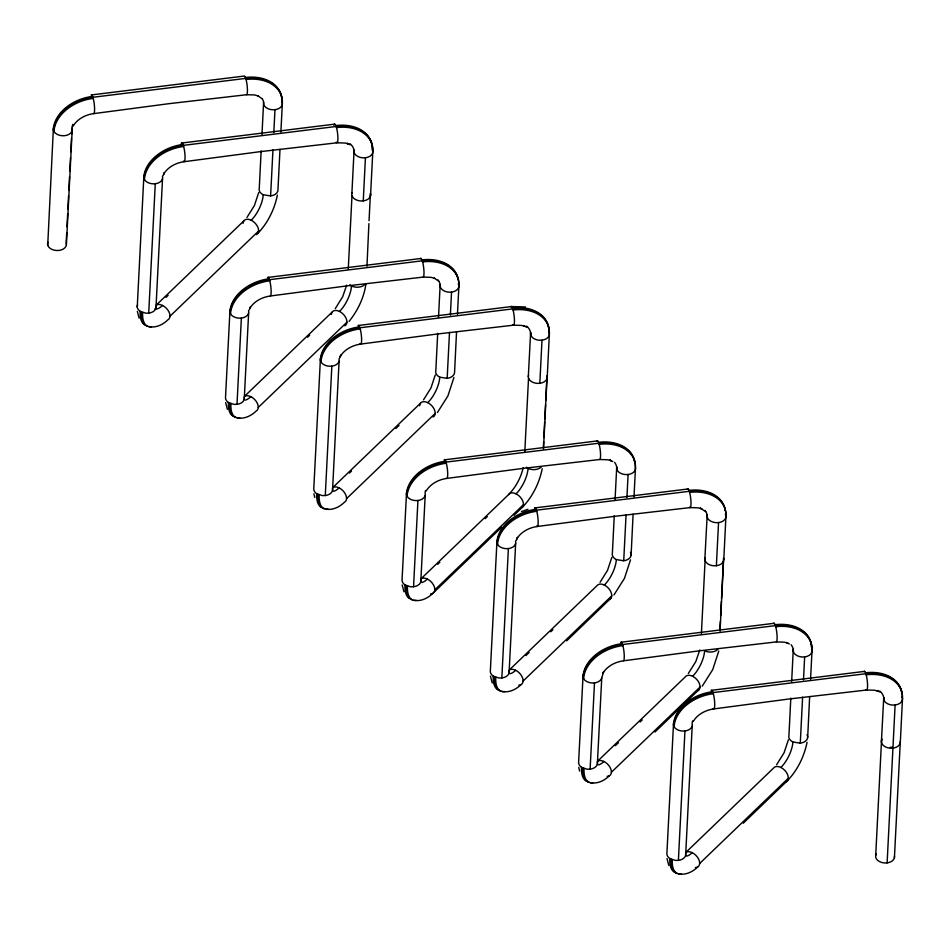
<?xml version="1.0" encoding="UTF-8"?>
<svg xmlns="http://www.w3.org/2000/svg" width="950" height="950" viewBox="0 0 950 950"><rect width="100%" height="100%" fill="white"/><g stroke="black" fill="none" stroke-linecap="round" stroke-linejoin="round"><path stroke-width="1.43" d="M547.224 377.281L549.385 333.735L548.732 331.728A38.724 27.55 -18 0 0 548.696 329.044M723.781 559.692L725.943 516.147L725.289 514.14M900.327 742.104L902.5 698.559L901.847 696.552M456.546 331.728L454.563 372.637A9.464 6.413 2.9 0 1 447.165 378.349L439.767 377.174A9.464 6.413 2.9 0 1 435.836 370.559L437.701 333.272M546.974 378.694L543.507 448.816M631.109 555.049L633.104 514.14M723.532 561.106L720.053 631.227M807.666 737.473L809.661 696.552M47.726 245.243L53.331 129.461A38.724 27.55 -18 0 1 92.542 96.377A9.464 1.746 83 0 0 91.117 94.976L243.972 76.083A9.464 1.746 83 0 1 245.385 77.484A38.724 27.55 -18 0 1 281.533 97.232M66.702 232.667L66.179 242.963A9.464 6.413 2.9 0 1 56.739 250.515A9.464 6.413 2.9 0 1 47.821 242.179M66.999 226.777L67.676 213.536M67.889 209.131L68.566 195.878M68.863 190L69.528 176.759M69.837 170.869L70.502 157.629M70.799 151.751L71.476 138.498M71.689 134.093L71.998 128.202A19.914 14.167 -18 0 1 72.841 124.343M66.405 244.506L72.212 129.746M137.251 307.123L143.794 177.543A9.464 6.413 2.9 0 1 144.174 175.322M137.56 304.831A9.464 6.413 2.9 0 0 140.149 311.279L145.623 313.156L148.722 313.132L155.277 183.754M155.954 308.287L162.533 178.79M230.268 309.652A9.464 6.413 2.9 0 0 229.888 311.885L225.518 397.397A9.464 6.413 2.9 0 0 228.428 402.479L233.902 404.367L237.001 404.332L241.371 318.084M244.233 399.487L248.627 313.12M261.951 135.066L263.625 101.994M261.143 150.86L259.279 188.136A9.464 6.413 2.9 0 0 263.209 194.762L270.608 195.938A9.464 6.413 2.9 0 0 277.982 189.299L279.989 149.34M270.608 195.938L272.947 149.934M273.814 132.691L274.978 109.689M320.732 357.734A9.464 6.413 2.9 0 0 320.352 359.955L313.785 488.609A9.464 6.413 2.9 0 0 316.706 493.691L322.181 495.567L325.28 495.544L331.835 366.166M332.512 490.699L339.091 361.202M351.904 193.206L354.089 150.076A9.464 6.413 2.9 0 0 362.853 157.842A9.464 6.413 2.9 0 0 372.827 151.323L372.174 149.316A38.724 27.55 -18 0 0 335.849 125.566A9.464 1.746 83 0 0 333.961 125.364M348.27 269.028L351.987 195.712M363.256 200.889L365.441 157.771M366.949 266.404L368.909 223.618M369.051 220.744L370.441 193.432A9.464 6.413 2.9 0 1 361.154 200.984A9.464 6.413 2.9 0 1 352.011 192.85M370.524 195.938L372.827 151.323A38.724 27.55 -18 0 0 336.502 127.573L335.849 125.566M406.826 492.064A9.464 6.413 2.9 0 0 406.446 494.297L402.064 579.809A9.464 6.413 2.9 0 0 404.985 584.891L410.459 586.779L413.559 586.744L417.929 500.496M420.791 581.899L425.184 495.532M438.496 317.478L440.183 284.406A9.464 6.413 2.9 0 0 448.946 292.173A9.464 6.413 2.9 0 0 458.921 285.653L458.268 283.646M447.165 378.349L449.504 332.346M450.371 315.103L451.535 292.101M497.289 540.146A9.464 6.413 2.9 0 0 496.897 542.367L490.343 671.021A9.464 6.413 2.9 0 0 493.264 676.103L498.726 677.979L501.838 677.956L508.392 548.577M509.069 673.111L515.648 543.614M524.827 451.44L528.533 378.124M539.814 383.301L541.999 340.183M543.352 447.723L543.649 441.964M543.863 437.653L544.659 421.848M544.813 418.974L545.538 404.593M545.751 400.282L546.998 375.844A9.464 6.413 2.9 0 1 537.712 383.396A9.464 6.413 2.9 0 1 528.556 375.262M583.383 674.476A9.464 6.413 2.9 0 0 582.991 676.709L578.621 762.221A9.464 6.413 2.9 0 0 581.543 767.303L587.005 769.191L590.116 769.156L594.486 682.908M597.348 764.311L601.742 677.956L603.618 671.757L602.751 673.384C607.109 666.116 615.279 661.936 623.497 660.808L699.069 650.869L776.34 641.915L784.308 642.188L787.977 643.221M614.258 515.684L612.394 552.971A9.464 6.413 2.9 0 0 616.324 559.586L623.722 560.761A9.464 6.413 2.9 0 0 630.467 552.318M615.054 499.89L616.728 466.818A9.464 6.413 2.9 0 0 625.504 474.584A9.464 6.413 2.9 0 0 635.479 468.065L635.277 467.044A38.843 27.633 -18 0 0 598.832 443.223L598.5 442.308A9.464 1.746 83 0 0 596.921 441.121M623.722 560.761L626.062 514.769M626.929 497.515L628.092 474.513M673.847 722.558A9.464 6.413 2.9 0 0 673.455 724.791L666.9 853.432A9.464 6.413 2.9 0 0 669.821 858.515L675.284 860.391L678.395 860.367L684.95 730.989M692.206 726.026L685.627 855.523M701.385 633.852L705.09 560.536M716.371 565.713L718.556 522.595M719.91 630.135L720.349 621.502M720.634 615.754L721.371 601.386M721.513 598.512L723.556 558.256A9.464 6.413 2.9 0 1 714.269 565.808A9.464 6.413 2.9 0 1 705.114 557.686M790.816 698.096L788.951 735.383A9.464 6.413 2.9 0 0 792.882 741.998L800.28 743.173A9.464 6.413 2.9 0 0 807.025 734.73M791.611 682.302L793.286 649.242A9.464 6.413 2.9 0 0 802.061 656.996A9.464 6.413 2.9 0 0 812.036 650.477L811.822 649.456A38.843 27.633 -18 0 0 775.39 625.634L775.057 624.72A9.464 1.746 83 0 0 773.478 623.533M800.28 743.173L802.607 697.181M803.486 679.927L804.65 656.925M875.71 855.392L881.517 740.632M887.122 862.897L895.114 705.007M894.425 857.743L900.232 742.983M280.879 132.026L282.364 103.241L281.711 101.234M457.437 314.438L458.921 285.653A38.724 27.55 -18 0 0 422.596 261.903L421.942 259.896A9.464 1.746 83 0 0 420.363 258.709M633.994 496.85L635.479 468.065A38.724 27.55 -18 0 0 599.153 444.315L598.832 443.223L445.978 462.116A38.843 27.633 -18 0 0 406.647 495.318L407.087 496.304A9.464 6.413 2.9 0 0 418.653 500.389A9.464 6.413 2.9 0 0 425.101 493.026A19.914 14.167 -18 0 1 425.529 490.449M810.552 679.262L812.036 650.477A38.724 27.55 -18 0 0 775.711 626.727L775.39 625.634L622.535 644.539A38.843 27.633 -18 0 0 583.205 677.73L583.644 678.716A9.464 6.413 2.9 0 0 593.394 683.002A9.464 6.413 2.9 0 0 601.742 677.956M528.307 376.687L530.634 332.488A9.464 6.413 2.9 0 0 539.41 340.254A9.464 6.413 2.9 0 0 549.385 333.735A38.724 27.55 -18 0 0 513.059 309.985L512.406 307.978A9.464 1.746 83 0 0 510.827 306.791M704.864 559.099L707.192 514.9A9.464 6.413 2.9 0 0 715.967 522.666A9.464 6.413 2.9 0 0 725.943 516.147A38.724 27.55 -18 0 0 689.617 492.397L688.964 490.39A9.464 1.746 83 0 0 687.384 489.202M881.422 741.511L883.749 697.312A9.464 6.413 2.9 0 0 892.525 705.078A9.464 6.413 2.9 0 0 902.5 698.559A38.724 27.55 -18 0 0 866.174 674.809L865.521 672.802A9.464 1.746 83 0 0 863.942 671.614M365.976 283.587C364.123 297.433 357.841 310.508 349.113 321.349M258.697 192.589L254.398 205.568L246.976 217.431M277.376 195.083C274.538 209.202 267.959 222.68 258.044 233.166M346.655 285.19L342.677 296.78L335.255 308.631M435.254 375.001L430.956 387.98L423.534 399.843M453.934 377.494L447.878 395.996L437.392 412.561M523.212 467.602C520.933 477.684 515.826 487.16 508.618 494.57L421.028 578.776M542.212 468.706C539.374 482.826 532.796 496.304 522.868 506.789M611.812 557.413L607.513 570.392L600.091 582.255M630.491 559.906L624.435 578.408L613.949 594.973M699.77 650.014L695.792 661.604L688.37 673.455M718.77 651.118L712.714 669.619L702.228 686.185M788.369 739.824L784.071 752.804L776.649 764.667M807.049 742.33C804.211 756.438 797.632 769.916 787.704 780.413L743.256 823.222M163.127 175.56L164.409 172.591L163.542 174.23C167.865 167.022 175.952 162.794 184.11 161.714L259.861 151.703L336.965 142.809L345.111 143.023L348.769 144.067L347.189 143.284L350.122 144.78M249.221 309.89L250.503 306.921L249.636 308.56C253.994 301.281 262.176 297.101 270.382 295.984L345.954 286.033L423.237 277.091L431.205 277.353L434.863 278.397M339.684 357.972L340.967 355.003L340.1 356.642C344.458 349.363 352.628 345.183 360.846 344.066L436.418 334.115L513.701 325.161L521.657 325.434L525.326 326.479M516.242 540.384L517.524 537.415L516.658 539.054C521.016 531.774 529.186 527.594 537.403 526.478L612.976 516.527L690.246 507.585L698.214 507.846L701.884 508.891L700.304 508.108L705.613 511.575M73.079 126.148C77.401 118.94 85.488 114.712 93.646 113.632L169.397 103.621L246.501 94.739L254.648 94.941L258.305 95.986M426.194 490.972C430.552 483.692 438.722 479.524 446.939 478.396L522.512 468.457L599.794 459.503L607.751 459.764L611.42 460.809L609.841 460.026L612.774 461.534M693.215 721.466C697.573 714.186 705.743 710.018 713.961 708.89L789.533 698.939L866.804 689.997L874.772 690.258L878.441 691.303L876.862 690.519L879.795 692.016M501.481 527.393L432.737 593.441C427.856 598.239 420.909 601.647 413.939 600.329M514.057 515.28L521.384 508.214A9.464 5.866 46.1 0 0 520.054 496.862A9.464 5.866 46.1 0 0 508.618 494.57M566.699 640.811L611.147 598.001M654.977 732.023L699.426 689.201M156.192 305.164L243.782 220.946M166.013 297.386L168.126 295.355M169.991 316.231L258.637 231.004M244.471 396.364L332.061 312.158M307.586 337.25L309.688 335.219M258.269 407.443L346.916 322.216M332.749 487.576L420.339 403.358M349.422 473.1L351.536 471.069M395.865 428.462L399.024 425.41M346.548 498.643L435.195 413.416M437.701 564.312L439.814 562.281M485.189 518.653L487.303 516.622M434.827 589.855L523.474 504.628M509.307 669.988L596.897 585.77A9.464 5.866 46.1 0 1 608.332 588.074A9.464 5.866 46.1 0 1 609.663 599.414M525.979 655.512L529.15 652.472M550.786 631.762L552.9 629.743M523.106 681.067L611.752 595.828M597.586 761.199L685.176 676.982A9.464 5.866 46.1 0 1 696.611 679.274A9.464 5.866 46.1 0 1 697.941 690.626M615.315 745.703L618.486 742.663M640.122 721.964L642.236 719.934M611.384 772.267L700.031 687.04M685.864 852.399L773.454 768.182A9.464 5.866 46.1 0 1 784.89 770.486A9.464 5.866 46.1 0 1 786.22 781.826M699.663 863.479L788.31 778.252M521.016 684.641C516.135 689.451 509.188 692.859 502.218 691.529M609.294 775.853C604.414 780.663 597.467 784.059 590.496 782.741M697.573 867.053C692.693 871.863 685.746 875.271 678.775 873.941M521.503 511.516L527.962 509.271M334.436 124.165L181.581 143.058M421.076 258.471L268.233 277.376M597.633 440.883L444.79 459.788M688.097 488.965L535.254 507.858M774.191 623.295L621.347 642.2M864.654 671.377L711.811 690.282M358.696 325.446L511.539 306.553L525.469 306.969M890.221 747.294L892.679 747.377M149.102 326.705C156.073 328.035 163.02 324.627 167.901 319.817A9.464 5.866 46.1 0 0 167.746 309.902A9.464 5.866 46.1 0 0 156.94 304.76M237.381 417.917C244.352 419.235 251.299 415.827 256.179 411.029A9.464 5.866 46.1 0 0 256.025 401.102A9.464 5.866 46.1 0 0 245.219 395.96M325.66 509.117C332.631 510.447 339.577 507.039 344.458 502.229A9.464 5.866 46.1 0 0 344.304 492.314A9.464 5.866 46.1 0 0 333.497 487.172M257.699 95.701L262.034 98.669M434.257 278.113L438.591 281.093M523.747 325.696L526.68 327.192M786.398 642.449L789.331 643.946M349.838 284.786L351.488 285.974A9.464 6.413 2.9 0 0 364.753 284.549M526.383 467.198L528.046 468.386A9.464 6.413 2.9 0 0 541.31 466.961M711.099 690.519A9.464 1.746 83 0 1 712.666 691.695A38.724 27.55 -18 0 0 673.455 724.791L674.108 726.797A9.464 6.413 2.9 0 0 685.674 730.871A9.464 6.413 2.9 0 0 692.123 723.52A19.914 14.167 -18 0 1 692.55 720.943M534.541 508.096A9.464 1.746 83 0 1 536.109 509.283A38.724 27.55 -18 0 0 496.897 542.367L497.551 544.386A9.464 6.413 2.9 0 0 509.117 548.459A9.464 6.413 2.9 0 0 515.565 541.108M357.984 325.684A9.464 1.746 83 0 1 359.551 326.871A38.724 27.55 -18 0 0 320.352 359.955L320.993 361.974A9.464 6.413 2.9 0 0 332.559 366.047A9.464 6.413 2.9 0 0 339.008 358.696M267.52 277.614A9.464 1.746 83 0 1 269.099 278.789A38.724 27.55 -18 0 0 229.888 311.885L230.541 313.892A9.464 6.413 2.9 0 0 242.096 317.965A9.464 6.413 2.9 0 0 248.544 310.614M183.398 161.084A9.464 1.746 83 0 0 185.06 157.866A9.464 1.746 83 0 0 183.647 146.466L183.006 144.459A38.724 27.55 -18 0 0 143.794 177.543L144.447 179.562A9.464 6.413 2.9 0 0 156.014 183.635A9.464 6.413 2.9 0 0 162.45 176.284M712.666 691.695L713.319 693.702A9.464 1.746 83 0 1 714.732 704.9A9.464 1.746 83 0 1 713.177 708.498M620.635 642.438A9.464 1.746 83 0 1 622.203 643.613L622.856 645.632A9.464 1.746 83 0 1 624.233 655.072A9.464 1.746 83 0 1 623.497 660.808M536.109 509.283L536.762 511.29A9.464 1.746 83 0 1 538.175 522.488A9.464 1.746 83 0 1 536.619 526.086M444.077 460.026A9.464 1.746 83 0 1 445.645 461.201L446.298 463.22A9.464 1.746 83 0 1 447.676 472.661A9.464 1.746 83 0 1 446.939 478.396M359.551 326.871L360.204 328.878A9.464 1.746 83 0 1 361.617 340.076A9.464 1.746 83 0 1 360.062 343.662M245.385 77.484L246.038 79.491A9.464 1.746 83 0 1 247.428 89.395A9.464 1.746 83 0 1 246.501 94.739M269.099 278.789L269.741 280.796A9.464 1.746 83 0 1 271.118 290.249A9.464 1.746 83 0 1 270.382 295.984M92.542 96.377L93.195 98.384A9.464 1.746 83 0 1 94.584 108.288A9.464 1.746 83 0 1 93.646 113.632M668.776 865.367L667.019 858.574M492.219 682.955L490.461 676.163M403.94 591.755L402.183 584.951M227.382 409.343L225.625 402.539M139.104 318.131L137.346 311.339M578.74 767.374L579.619 771.091M313.904 493.751L314.782 497.479M583.205 677.73L582.991 676.709A38.724 27.55 -18 0 1 622.203 643.613M406.647 495.318L406.446 494.297A38.724 27.55 -18 0 1 445.645 461.201M894.472 856.199A9.464 6.413 2.9 0 1 883.714 862.885A9.464 6.413 2.9 0 1 876.304 853.919M900.291 741.439A9.464 6.413 2.9 0 1 889.521 748.125A9.464 6.413 2.9 0 1 882.123 739.159M902.286 697.538A38.843 27.633 -18 0 0 865.854 673.716L712.999 692.609A38.843 27.633 -18 0 0 673.669 725.8M866.174 674.809A9.464 1.746 83 0 1 867.576 686.007A9.464 1.746 83 0 1 866.02 689.593M879.759 690.982A19.914 14.167 -18 0 1 883.832 699.818M674.108 726.797A38.724 27.55 -18 0 1 713.319 693.702M677.481 873.442A38.843 15.342 -63.7 0 1 670.985 859.192M681.15 873.964A38.724 15.295 -63.7 0 1 672.291 859.738M685.615 853.053A9.464 6.413 2.9 0 1 678.395 860.367M686.613 851.996A9.464 5.866 46.1 0 1 698.297 858.491A9.464 5.866 46.1 0 1 695.388 867.564M692.217 852.684A19.914 7.873 -63.7 0 1 686.684 856.14M792.882 741.998A19.914 7.873 -63.7 0 1 780.864 767.457M775.711 626.727A9.464 1.746 83 0 1 777.088 636.179A9.464 1.746 83 0 1 776.34 641.915M791.136 644.753A19.914 14.167 -18 0 1 793.369 651.748M583.644 678.716A38.724 27.55 -18 0 1 622.856 645.632M589.202 782.242A38.843 15.342 -63.7 0 1 582.706 767.98M592.871 782.764A38.724 15.295 -63.7 0 1 584.024 768.526M597.336 761.841A9.464 6.413 2.9 0 1 590.116 769.156M598.334 760.796A9.464 5.866 46.1 0 1 610.019 767.291A9.464 5.866 46.1 0 1 607.109 776.364M603.939 761.472A19.914 7.873 -63.7 0 1 598.405 764.94M692.586 676.246A19.914 7.873 -63.7 0 0 704.603 650.797A9.464 6.413 2.9 0 0 717.867 649.373M775.057 624.72A38.724 27.55 -18 0 1 811.407 647.128M588.014 781.518A38.724 15.295 -63.7 0 1 581.543 767.303M676.293 872.717A38.724 15.295 -63.7 0 1 669.821 858.515M865.521 672.802A38.724 27.55 -18 0 1 901.669 692.55M372.626 150.302A38.843 27.633 -18 0 0 336.181 126.481L183.326 145.374A38.843 27.633 -18 0 0 143.996 178.564M336.502 127.573A9.464 1.746 83 0 1 337.903 138.973A9.464 1.746 83 0 1 336.253 142.191M350.099 143.747A19.914 14.167 -18 0 1 354.16 152.582M144.447 179.562A38.724 27.55 -18 0 1 183.647 146.466M181.118 144.257A9.464 1.746 83 0 1 183.006 144.459M147.808 326.206A38.843 15.342 -63.7 0 1 141.324 311.956M151.477 326.729A38.724 15.295 -63.7 0 1 142.631 312.503M155.942 305.817A9.464 6.413 2.9 0 1 148.722 313.132M162.557 305.449A19.914 7.873 -63.7 0 1 154.803 308.821M243.058 223.309A9.464 5.866 46.1 0 1 253.876 221.979A9.464 5.866 46.1 0 1 256.548 234.591M263.209 194.762A19.914 7.873 -63.7 0 1 251.204 220.222M282.162 102.22A38.843 27.633 -18 0 0 245.717 78.399L92.862 97.292A38.843 27.633 -18 0 0 53.532 130.482L53.984 131.48A38.724 27.55 -18 0 1 93.195 98.384M246.038 79.491A38.724 27.55 -18 0 1 282.364 103.241A9.464 6.413 2.9 0 1 274.241 109.761A9.464 6.413 2.9 0 1 263.708 104.5A19.914 14.167 -18 0 0 262.188 98.551M71.998 128.202A9.464 6.413 2.9 0 1 61.406 135.66A9.464 6.413 2.9 0 1 54.494 126.006M144.554 324.746A38.724 15.295 -63.7 0 1 140.149 311.279M725.741 515.126A38.843 27.633 -18 0 0 689.296 491.304L536.441 510.197A38.843 27.633 -18 0 0 497.111 543.388M689.617 492.397A9.464 1.746 83 0 1 691.018 503.595A9.464 1.746 83 0 1 689.462 507.181M705.043 510.423A19.914 14.167 -18 0 1 707.275 517.406M497.551 544.386A38.724 27.55 -18 0 1 536.762 511.29M500.923 691.03A38.843 15.342 -63.7 0 1 494.439 676.78M504.593 691.553A38.724 15.295 -63.7 0 1 495.746 677.326M509.058 670.641A9.464 6.413 2.9 0 1 501.838 677.956M510.055 669.584A9.464 5.866 46.1 0 1 521.74 676.079A9.464 5.866 46.1 0 1 518.831 685.152M515.672 670.273A19.914 7.873 -63.7 0 1 510.126 673.728M616.324 559.586A19.914 7.873 -63.7 0 1 604.307 585.046M599.153 444.315A9.464 1.746 83 0 1 600.531 453.756A9.464 1.746 83 0 1 599.794 459.503M614.579 462.341A19.914 14.167 -18 0 1 616.811 469.336M407.087 496.304A38.724 27.55 -18 0 1 446.298 463.22M412.644 599.818A38.843 15.342 -63.7 0 1 406.161 585.568M416.314 600.352A38.724 15.295 -63.7 0 1 407.467 586.114M420.779 579.429A9.464 6.413 2.9 0 1 413.559 586.744M421.776 578.372A9.464 5.866 46.1 0 1 433.461 584.879A9.464 5.866 46.1 0 1 430.552 593.94M427.393 579.061A19.914 7.873 -63.7 0 1 421.848 582.528M528.046 468.386A19.914 7.873 -63.7 0 1 516.04 493.834M409.391 598.357A38.724 15.295 -63.7 0 1 404.985 584.891M598.5 442.308A38.724 27.55 -18 0 1 634.648 462.056M499.736 690.306A38.724 15.295 -63.7 0 1 493.264 676.103M724.565 507.573A38.724 27.55 -18 0 1 725.111 510.138M688.964 490.39A38.724 27.55 -18 0 1 724.173 506.314M549.183 332.714A38.843 27.633 -18 0 0 512.739 308.892L359.884 327.786A38.843 27.633 -18 0 0 320.554 360.976M513.059 309.985A9.464 1.746 83 0 1 514.461 321.183A9.464 1.746 83 0 1 512.917 324.769M526.644 326.159A19.914 14.167 -18 0 1 530.717 334.994M320.993 361.974A38.724 27.55 -18 0 1 360.204 328.878M324.366 508.618A38.843 15.342 -63.7 0 1 317.882 494.368M328.035 509.141A38.724 15.295 -63.7 0 1 319.188 494.914M332.5 488.229A9.464 6.413 2.9 0 1 325.28 495.544M339.114 487.861A19.914 7.873 -63.7 0 1 333.581 491.316M419.615 405.721A9.464 5.866 46.1 0 1 430.421 404.391A9.464 5.866 46.1 0 1 433.105 417.003M439.767 377.174A19.914 7.873 -63.7 0 1 427.761 402.634M458.719 284.632A38.843 27.633 -18 0 0 422.275 260.811L269.42 279.704A38.843 27.633 -18 0 0 230.09 312.894M422.596 261.903A9.464 1.746 83 0 1 423.973 271.344A9.464 1.746 83 0 1 423.237 277.091M438.021 279.929A19.914 14.167 -18 0 1 440.254 286.912M230.541 313.892A38.724 27.55 -18 0 1 269.741 280.796M236.087 417.406A38.843 15.342 -63.7 0 1 229.603 403.156M239.756 417.941A38.724 15.295 -63.7 0 1 230.909 403.702M244.221 397.017A9.464 6.413 2.9 0 1 237.001 404.332M250.836 396.649A19.914 7.873 -63.7 0 1 245.302 400.104M331.336 314.521A9.464 5.866 46.1 0 1 342.154 313.179A9.464 5.866 46.1 0 1 344.826 325.803M351.488 285.974A19.914 7.873 -63.7 0 1 339.483 311.422M512.406 307.978A38.724 27.55 -18 0 1 548.554 327.726M232.833 415.946A38.724 15.295 -63.7 0 1 228.428 402.479M421.942 259.896A38.724 27.55 -18 0 1 458.09 279.644M321.112 507.157A38.724 15.295 -63.7 0 1 316.706 493.691"/></g></svg>
